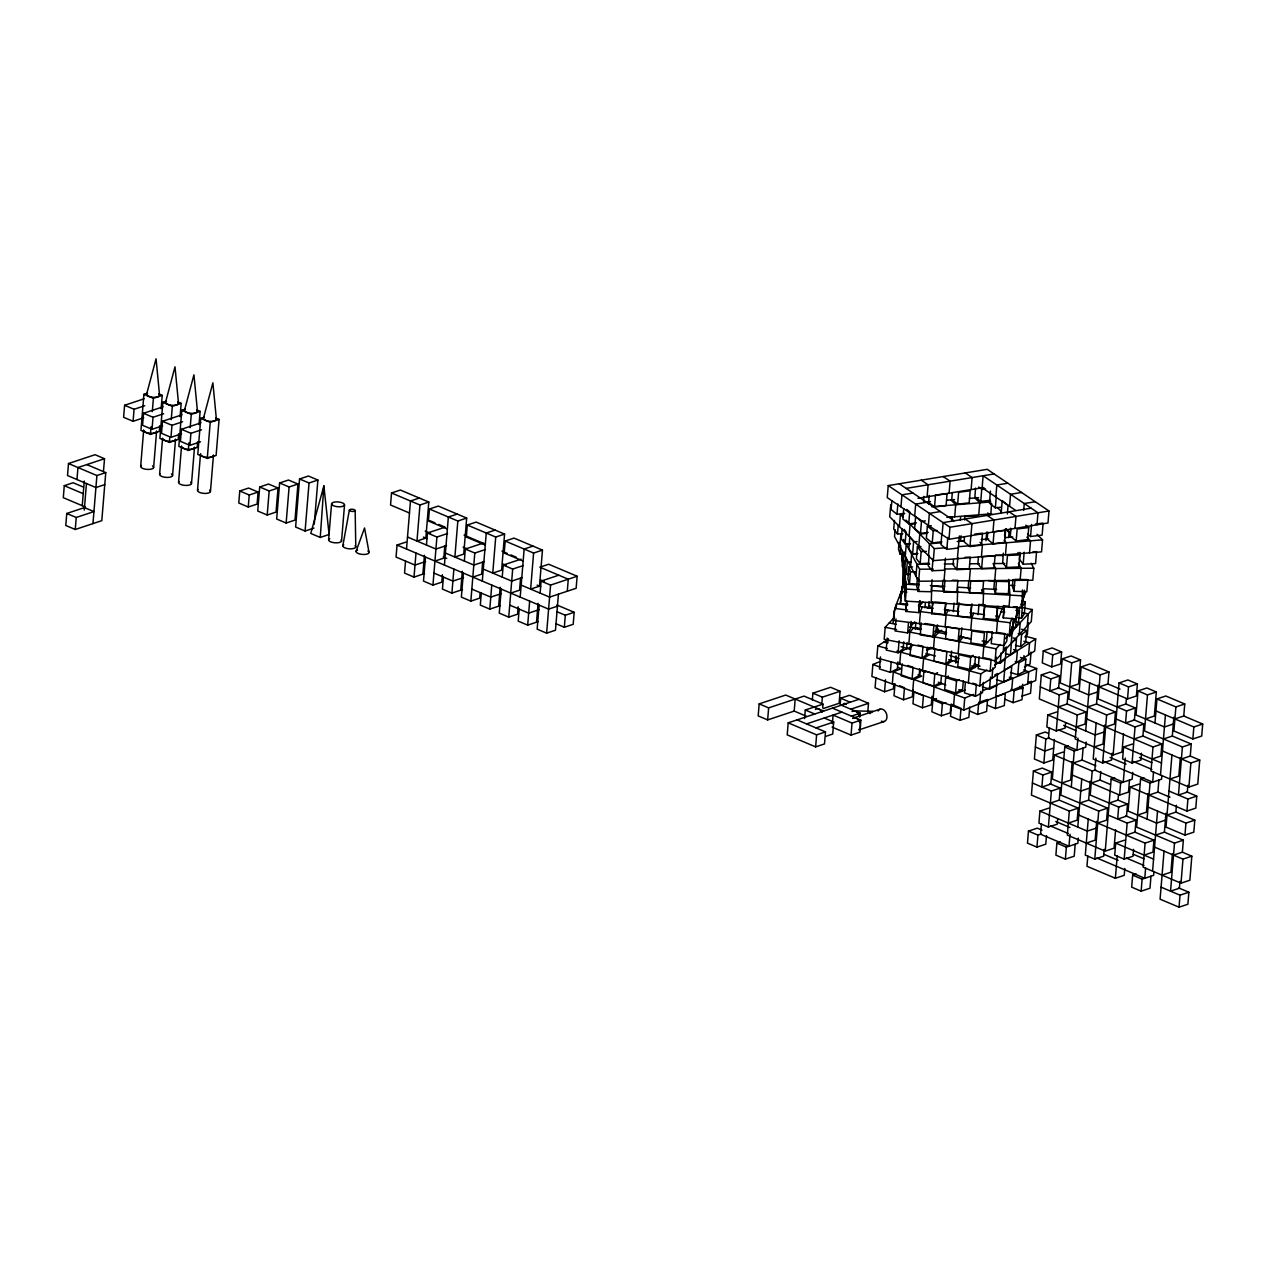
<?xml version="1.0" encoding="UTF-8"?>
<svg xmlns="http://www.w3.org/2000/svg" width="1266" height="1266" viewBox="0 0 1266 1266"><rect width="100%" height="100%" fill="white"/><g stroke="black" fill="none" stroke-linecap="round" stroke-linejoin="round"><path stroke-width="1.5" d="M320.251 537.449L323.89 485.907L310.771 533.445L320.251 537.449L329.097 534.505L323.89 485.907L323.147 493.661M83.477 487.109L73.143 482.742L64.281 485.685L63.3 497.696L85.408 507.033M103.527 470.715L104.524 458.703L95.045 454.7L68.491 463.53L67.509 475.541L95.915 487.552L104.777 484.609M66.766 513.474L76.245 517.477L93.937 511.591L84.474 507.587L66.766 513.474L65.785 525.485L75.248 529.489L101.802 520.658L105.758 472.598L86.816 464.59M76.973 479.545L77.97 467.534L104.524 458.703M75.248 529.489L76.245 517.477M82.243 505.704L84.268 481.033M84.268 510.119L86.452 483.549M92.956 523.602L96.912 475.541L105.758 472.598M144.087 398.806L124.606 405.278L123.609 417.289L133.088 421.293L143.707 417.764M133.088 421.293L134.069 409.282L144.704 405.753M147.457 393.156L143.913 394.327L140.953 430.377L150.432 434.38L159.279 431.437L159.753 425.74M163.029 406.813L143.549 413.286L142.567 425.297L152.031 429.316L162.649 425.772M140.668 466.394L143.644 430.345M150.432 434.38L151.05 426.784M152.3 411.608L153.392 398.331L162.238 395.388L161.146 408.665M152.031 429.316L153.028 417.289L163.646 413.76M153.629 467.502L156.588 431.453M177.826 402.192A6.504 2.437 4.7 0 1 171.78 405.294A6.504 2.437 4.7 0 1 166.447 401.227L162.855 402.335L159.896 438.384L169.375 442.388L178.221 439.444L178.696 433.747M181.972 414.821L162.491 421.293L161.51 433.32L170.973 437.324L181.608 433.779M159.611 474.402L162.586 438.368M169.375 442.388L169.834 436.691M171.242 419.616L172.334 406.339L181.18 403.395L180.089 416.672M170.973 437.324L171.97 425.297L182.589 421.768M172.572 475.51L175.531 439.46M185.342 409.171L181.798 410.342L178.838 446.392L188.317 450.395L197.164 447.452L197.638 441.755M200.914 422.828L181.434 429.301L180.452 441.328L189.916 445.331L200.55 441.787M178.569 482.409L181.529 446.376M188.317 450.395L188.935 442.799M190.185 427.623L191.277 414.346L200.123 411.403L199.031 424.68M189.916 445.331L190.913 433.304L201.531 429.775M191.514 483.517L194.489 447.468M215.711 418.207A6.504 2.437 4.7 0 1 209.665 421.309A6.504 2.437 4.7 0 1 204.348 417.242L200.756 418.35L197.781 454.399L207.26 458.403L216.106 455.459L219.081 419.41L215.916 418.081M197.512 490.417L200.471 454.383M207.26 458.403L210.219 422.353L219.081 419.41M210.457 491.525L213.432 455.475M239.765 491.002L238.783 503.013L248.263 507.017L257.109 504.074L258.09 492.063L248.627 488.059L239.765 491.002L249.244 495.006L258.09 492.063M248.263 507.017L249.244 495.006M259.704 486.983L257.726 511.021L267.205 515.025L276.051 512.081L278.029 488.043L268.55 484.039L259.704 486.983L269.167 490.986L278.029 488.043M267.205 515.025L269.167 490.986M279.628 482.979L276.668 519.028L286.148 523.032L294.994 520.089L297.953 484.039L288.49 480.036L279.628 482.979L289.107 486.983L297.953 484.039M286.148 523.032L289.107 486.983M314.253 524.251L317.893 480.036L308.413 476.032L299.567 478.975L295.611 527.036L305.09 531.04L313.936 528.096M305.09 531.04L309.046 482.979L317.893 480.036M328.606 539.838L331.581 503.789M341.567 540.93L344.526 504.881A6.504 2.437 4.7 0 0 335.031 501.969A6.504 2.437 4.7 0 0 334.604 506.163A6.504 2.437 4.7 0 0 344.526 504.881M428.794 502.048L419.948 505.007L416.973 541.041L425.835 538.097L428.794 502.048L400.373 490.037L391.526 492.98L390.545 505.007L409.488 513.015M405.895 542.101L397.049 545.045L396.052 557.072L415.011 565.079L425.629 561.55M405.531 561.075L404.55 573.087L414.014 577.09L424.632 573.561M406.513 549.048L410.469 500.988L419.331 498.044M414.014 577.09L415.992 553.068M422.876 574.147L424.426 555.268M425.471 557.072L423.493 581.094L432.956 585.098L441.818 582.154L442.42 574.764M426.452 545.045L427.433 533.033L445.141 527.147M466.679 518.079L457.833 521.022L454.874 557.056L463.72 554.112L466.679 518.079L438.273 506.068L429.411 509.011L428.43 521.022L447.373 529.03M432.956 585.098L436.912 537.037L447.531 533.508M444.777 546.105L443.796 558.132L434.934 561.075M443.416 577.09L442.435 589.101L451.899 593.105L462.533 589.576M444.413 565.079L448.354 517.019L457.216 514.075M451.899 593.105L453.877 569.083M460.761 590.162L462.312 571.283M463.356 573.087L461.378 597.109L470.841 601.113L479.703 598.169L480.162 592.63M464.337 561.06L465.334 549.048L483.026 543.161M504.58 534.094L495.718 537.037L492.759 573.087L501.605 570.143L504.58 534.094L476.158 522.083L467.296 525.026L466.315 537.037L485.258 545.045M470.841 601.113L474.797 553.052L485.416 549.523M482.663 562.12L481.681 574.147L472.819 577.09M481.302 593.105L480.32 605.116L489.8 609.12L500.418 605.591M482.299 581.094L486.255 533.033L495.101 530.09M489.8 609.12L491.762 585.098M498.646 606.177L500.197 587.297M501.241 589.101L499.263 613.124L508.742 617.128L517.588 614.184L518.19 606.794M502.222 577.09L503.219 565.063L520.927 559.176M542.465 550.109L533.603 553.052L530.644 589.101L539.49 586.158L542.465 550.109L514.043 538.097L505.197 541.041L504.2 553.052L523.143 561.06M508.742 617.128L512.683 569.067L523.317 565.538M520.548 578.151L519.566 590.162L510.72 593.105M519.202 609.12L518.205 621.131L527.685 625.135L538.303 621.606M520.184 597.109L524.14 549.048L532.986 546.105M527.685 625.135L529.663 601.113M536.531 622.192L538.082 603.312M539.126 605.116L537.148 629.155L546.627 633.158L555.473 630.215L558.448 594.165M540.123 593.105L541.104 581.094L558.812 575.191M546.627 633.158L550.583 585.098L577.138 576.252L576.141 588.279L549.586 597.109L521.165 585.098M564.335 627.271L565.316 615.244L574.178 612.301L573.182 624.312L564.335 627.271L555.727 623.616M567.295 591.222L568.276 579.211L539.87 567.184L548.716 564.24L577.138 576.252M823.612 711.065L785.727 695.05L759.173 703.88L758.176 715.907L767.655 719.911L794.209 711.081L806.268 716.176M767.655 719.911L768.636 707.884L804.052 696.11L822.995 704.118L822.71 707.552M859.028 699.291L788.196 722.839L787.215 734.866L815.636 746.877L824.482 743.933L825.479 731.922L797.058 719.895M794.209 711.081L795.19 699.054M804.59 718.597L805.287 710.004L822.995 704.118M812.345 700.035L812.899 693.167L830.607 687.28L840.086 691.283L839.089 703.295L823.153 708.596M815.636 746.877L816.617 734.866L825.479 731.922M821.808 704.038L822.378 697.17L840.086 691.283M832.379 723.661L833.091 715.068L852.034 723.092L860.88 720.148L859.899 732.159L851.037 735.103L832.094 727.095M824.229 718.012L833.708 722.031L832.712 734.043L825.638 736.401M840.133 705.099L840.703 698.231L849.549 695.287L868.492 703.295L867.796 711.888M851.037 735.103L852.034 723.092M859.978 716.619L860.263 713.185L841.32 705.178M880.867 661.184L872.875 664.476L871.894 676.487L963.758 710.084L1035.699 680.538L1036.68 668.527L1025.555 664.46M888.241 485.59L887.244 497.601L948.978 539.269L1047.995 523L1048.976 510.989L987.258 469.322L888.241 485.59L949.959 527.257L1048.976 510.989M888.495 639.156L877.829 645.945L876.832 657.972L979.805 685.919L1034.702 651.009L1035.683 638.982L1026.156 636.402M875.93 677.452L875.075 687.755L884.554 691.758L893.4 688.815L893.828 683.672M890.726 504.77L889.729 516.797L933.327 560.648L1041.554 551.865L1042.551 539.854L1037.012 534.284M891.834 500.94L891.122 509.518L897.008 514.297L904.699 513.363M880.471 656.927L879.49 668.939L890.346 672.373L897.42 668.78L897.99 661.912M894.556 617.159L885.171 627.319L884.19 639.346L995.123 660.805L1031.299 621.559L1032.281 609.547L1022.801 607.712M894.445 520.468L893.733 529.046L897.515 533.983L902.832 533.761M895.094 529.647L894.524 536.515L918.657 581.236L1032.819 580.208L1033.8 568.197L1031.125 563.228M897.008 514.297L897.847 503.995M887.165 638.048L886.184 650.059L898.116 652.813L903.196 648.683L903.75 641.815M887.846 642.479L888.115 639.045M884.554 691.758L885.535 679.747M897.515 533.983L898.227 525.406M899.414 526.545L900.411 514.518L903.845 514.249M900.965 506.859L901.946 494.848L912.96 493.044M899.066 542.244L898.496 549.096L900.063 554.065L903.75 554.16M893.1 623.109L894.097 611.098L896.043 608.06M903.244 586.459L894.761 608.44L893.764 620.451L1009.303 634.772L1020.206 606.525M899.889 546.453L900.87 534.442M890.346 672.373L891.201 662.071M900.063 554.065L900.775 545.488M902.136 528.634L901.297 538.936L905.063 543.874L910.381 543.636M903.718 508.758L902.88 519.06L908.751 523.839L916.457 522.905M896.296 607.158L896.581 603.724L907.58 605.085M896.012 618.916L895.03 630.943L907.659 632.937L910.586 628.379L911.156 621.511M901.693 553.479L905.348 601.128L1021.978 607.87L1022.437 589.972M902.342 550.441L901.629 559.018L903.196 563.987L904.193 551.96M892.308 683.957L893.29 671.93L901.281 668.654L897.578 667.293M902.294 566.741L902.848 559.873M899.936 597.742L900.205 594.308M907.769 604.278L900.363 603.613L902.057 586.759L905.744 587.092M905.063 543.874L906.06 531.862L904.161 529.378M901.06 598.771L902.057 586.759M903.164 576.568L904.161 564.541M901.756 593.944L903.433 577.106L902.595 587.408M905.253 556.391L906.234 544.38L909.858 544.348M895.015 683.751L894.018 695.762L903.497 699.766L912.343 696.822L912.913 689.97M903.133 584.291L904.589 569.051M904.114 576.03L904.541 570.871M898.116 652.813L899.097 640.802M908.751 523.839L909.732 511.812L906.804 509.438M904.035 586.395L905.032 574.368L908.735 574.59M909.099 536.293L910.096 524.266L915.255 523.855M906.329 573.909L907.326 561.882L905.76 556.929L904.763 568.94L906.329 573.909L910.017 573.989M904.921 596.207L905.902 584.196L918.863 584.955M899.715 664.175L900.712 652.164L906.804 648.287M905.348 601.128L906.345 589.117L903.797 560.616M912.564 566.931L908.893 566.851L907.896 578.863L909.463 583.816L918.657 584.053M920.002 600.923L918.752 612.617L905.807 611.431L906.646 601.144M906.915 601.461L905.807 611.431M902.199 663.795L901.218 675.807L912.09 679.241L919.163 675.648L919.717 668.78M910.618 566.329L911.599 554.318L917.027 554.271M914.685 516.117L915.666 504.105L926.665 502.301M909.463 583.816L910.444 571.805L908.893 566.851M912.628 553.748L913.609 541.737L909.827 536.8L908.846 548.811L912.628 553.748L917.945 553.511M907.659 632.937L908.497 622.635M906.583 649.426L907.136 642.574M903.497 699.766L904.478 687.755L899.746 685.761M908.83 644.109L909.827 632.098L913.846 627.73M920.936 546.516L917.391 546.675L916.394 558.686L920.176 563.623L929.038 563.243M915.967 576.267L916.964 564.256L929.64 564.145M910.381 649.505L910.665 646.071M918.8 546.026L919.781 534.015L926.649 533.461M911.029 643.555L910.048 655.566L921.965 658.32L927.044 654.19L927.614 647.322M920.493 533.366L921.474 521.355L915.603 516.591L914.622 528.602L920.493 533.366L928.2 532.448M923.531 501.558L923.943 496.399M917.391 577.882L916.679 586.459L918.246 591.428L931.111 591.744L932.108 579.717M918.657 581.236L919.638 569.225L903.56 539.411M920.176 563.623L921.157 551.612L917.391 546.675M918.246 591.428L919.227 579.401M915.286 629.392L915.856 622.524M912.09 679.241L913.071 667.229L907.643 665.505M927.108 496.81L928.105 484.799L921.237 480.162M918.752 612.617L919.733 600.59M912.723 691.41L913.704 679.399L921.695 676.123L917.992 674.762M929.212 495.386L928.643 502.254L934.514 507.017L946.082 505.625L947.063 493.613L935.511 495.006L934.514 507.017M931.206 525.659L927.361 526.134L926.364 538.145L932.235 542.908L941.872 541.753M919.448 623.632L920.429 611.62L922.249 606.905M928.389 525.374L929.386 513.363L940.385 511.559M920.509 623.537L920.081 628.68L914.97 627.509M921.268 622.919L920.287 634.931L932.915 636.925L935.843 632.367L936.413 625.515M928.484 555.774L929.466 543.763L941.493 542.782M924.94 607.775L925.351 602.616M929.117 555.521L928.263 565.823L932.045 570.76L944.452 570.222L945.433 558.195M919.796 674.794L920.208 669.651M921.965 658.32L922.961 646.309L917.85 645.122M932.235 542.908L933.232 530.897L927.361 526.134M922.597 670.394L923.594 658.367L929.687 654.49M929.102 601.698L928.674 606.841L932.472 607.585M932.045 570.76L933.026 558.749M933.327 560.648L934.308 548.637L905.934 520.089M922.439 707.773L923.42 695.762L913.957 691.758L912.96 703.769L922.439 707.773L931.285 704.83L931.998 696.253M931.27 602.632L931.823 585.699L944.784 586.443M945.892 603.265L944.642 614.96L931.697 613.788L932.678 601.777M932.662 605.528L932.947 602.094M932.915 636.925L933.897 624.913L924.876 623.489M941.809 534.299L940.955 544.602L946.826 549.365L958.394 547.972M942.11 534.632L943.107 522.621L1031.125 508.172M933.485 648.888L934.482 636.861L938.502 632.509M937.489 624.882L937.077 630.041L946.604 632.62M949.12 493.186L950.101 481.175L943.249 476.554M934.799 674.098L923.943 670.663L922.946 682.675L933.817 686.109L934.799 674.098L937.631 672.657M936.444 698.595L932.9 699.766L931.903 711.793L941.382 715.796L950.228 712.853L950.94 704.26M933.137 698.879L934.118 686.868L942.11 683.577M942.98 580.239L942.426 587.092L943.993 592.061L956.859 592.377L957.84 580.366L952.333 580.224M944.025 581.015L945.006 568.988L1033.8 568.197M946.826 549.365L947.823 537.354M943.993 592.061L944.974 580.05M952.333 492.585L951.763 499.453L957.634 504.232L969.186 502.824L970.183 490.812L958.631 492.205L957.634 504.232M948.978 539.269L949.959 527.257M952.143 520.468L952.428 517.05L947.11 517.272M944.642 614.96L945.623 602.948L934.53 601.936M945.116 626.812L946.098 614.801L947.918 610.085M941.445 675.648L940.891 682.516L933.817 686.109M954.706 516.781L955.688 504.77L950.845 499.896M945.465 634.962L945.749 631.528M953.488 559.588L953.076 564.731L956.843 569.668L969.25 569.13L970.231 557.103L964.929 557.341M941.382 715.796L942.363 703.769L945.908 702.598M945.829 663.843L946.81 651.816L934.894 649.062L933.897 661.074L945.829 663.843L950.908 659.697L951.605 651.12M945.48 676.598L946.462 664.587L952.57 660.71M948.503 676.091L945.67 677.516L944.673 689.543L955.545 692.977L962.619 689.369L963.331 680.792M960.34 520.136L960.625 516.702M957.381 558.702L959.375 535.961M953.33 611.62L954.026 603.027M956.843 569.668L957.84 557.657M961.052 535.771L960.625 540.914L964.534 540.883L957.223 541.516M957.191 604.119L957.729 587.202L970.69 587.946M964.55 519.93L964.834 516.496L977.225 515.942M957.587 616.131L958.568 604.119L971.528 605.306L970.531 617.317L957.587 616.131L958.979 602.727M964.502 536.657L964.075 541.801L969.946 546.58L981.498 545.171L982.495 533.16L974.788 534.094M955.339 661.311L955.767 656.152M955.798 663.067L956.352 656.199M958.172 640.913L959.153 628.901L946.525 626.907L945.544 638.919L958.172 640.913L961.1 636.371L961.812 627.778M971.117 489.578L972.114 477.567L965.246 472.93M953.551 706.349L954.532 694.338L965.198 689.954M958.14 653.652L959.122 641.64L963.141 637.273M955.545 692.977L956.526 680.95L959.359 679.525M969.946 546.58L971.956 523.633L965.103 519.013M975.58 488.075L974.883 496.668L980.754 501.431L990.392 500.276M968.727 580.872L968.158 587.74L969.724 592.694L982.59 593.01L983.587 580.999L970.721 580.683L969.724 592.694M969.392 580.778L970.389 568.766M960.024 720.322L961.005 708.311L951.526 704.307L950.544 716.319L960.024 720.322L968.87 717.379L969.709 707.077M978.76 514.835L979.742 502.824L974.899 497.949M965.357 682.596L964.518 692.882L975.374 696.316L982.448 692.724L983.302 682.421M971.94 603.898L970.531 617.317M980.754 501.431L981.736 489.42L978.808 487.03M963.758 710.084L964.739 698.057L973.617 694.417M970.785 629.993L971.782 617.982L973.601 613.266M978.444 556.771L977.874 563.639L981.656 568.576L994.047 568.023L995.044 556.011L982.638 556.565L981.656 568.576M968.363 682.817L969.345 670.806L978.491 664.982M970.674 657.339L958.742 654.569L957.761 666.596L969.677 669.35L970.674 657.339L973.206 655.266M981.419 556.755L982.416 544.728L979.995 542.291M978.112 614.675L978.966 604.373L984.647 605.465M975.469 656.627L974.757 665.22L969.677 669.35M975.026 667.641L975.311 664.207L980.042 666.201M985.992 540.693L986.705 532.1M990.455 491.097L989.474 503.124L995.345 507.888L1001.121 507.191M987.749 532.147L987.195 539.015L993.066 543.779L1004.618 542.386L1005.615 530.375L994.047 531.767L993.066 543.779M975.374 696.316L976.371 684.305L972.747 683.165M983.096 605.623L983.65 588.706L996.611 589.45M990.787 513.854L991.626 503.567M979.172 656.643L978.191 668.654L990.123 671.407L995.203 667.277L996.041 656.975M983.476 618.488L984.473 606.477L997.418 607.648L996.421 619.66L983.476 618.488L984.885 605.085M979.805 685.919L980.786 673.908L986.894 670.03M977.716 714.435L978.713 702.424L987.559 699.481L986.578 711.492L977.716 714.435L969.835 711.096M983.429 644.9L984.426 632.889L971.782 630.895L970.8 642.906L983.429 644.9L986.356 640.359L987.069 631.781M992.987 532.036L993.968 520.025L987.116 515.389M995.836 497.032L996.833 485.02L1007.831 483.216M982.796 658.415L983.777 646.404L991.816 637.684M995.345 507.888L996.326 495.876M979.742 703.516L980.723 691.505M994.601 579.796L993.905 588.374L995.472 593.327L1008.337 593.659L1009.318 581.632L996.453 581.316L995.472 593.327M994.76 580.556L995.756 568.529L993.066 563.56L1004.777 563.465M1001.216 512.651L1002.197 500.64L1008.068 505.419L1007.372 513.996M992.196 631.607L991.215 643.634L1003.843 645.628L1006.771 641.071L1007.34 634.203M990.123 671.407L991.104 659.396L984.283 657.829M982.289 686.852L989.521 689.131L990.518 677.12M997.83 606.256L996.421 619.66M992.006 678.165L992.845 667.862M996.469 633.174L997.45 621.163L1003.511 605.465M1004.571 536.056L1005.141 529.188M1003.305 553.179L1002.688 562.547L1006.454 567.485L1018.861 566.931L1019.842 554.919L1017.959 552.451M995.123 660.805L996.105 648.793L1000.124 644.426M1005.473 554.793L1006.47 542.782L1004.049 540.345M1009.556 506.289L1010.553 494.278L1021.551 492.474M1008.638 537.559L1009.049 532.416L1006.217 528.713M995.725 696.949L996.722 684.938M1006.454 567.485L1007.451 555.473L1019.842 554.919M995.424 708.549L996.421 696.537L1005.267 693.594L1004.286 705.605L995.424 708.549L987.527 705.209M1017.453 607.316L1016.187 619.011L1003.242 617.84L1004.239 605.828L1007.926 606.161M1010.585 528.207L1010.157 533.35L1006.011 529.172M1004.508 606.145L1003.242 617.84M1010.869 529.346L1010.3 536.214L1016.171 540.993L1027.739 539.585L1028.72 527.574L1025.792 525.184M995.155 661.96L1000.282 663.147L1001.121 652.845M1003.163 652.085L1004.824 633.617L997.608 632.478M1014.984 528.428L1015.981 516.417L1009.113 511.78M1009.018 607.126L1009.999 595.115L1008.606 579.385M1004.207 670.394L1005.188 658.383M1003.669 681.947L1004.666 669.936L1011.74 666.327L1010.743 678.354L1003.669 681.947L996.437 679.652M1012.99 579.511L1012.42 586.38L1013.987 591.333L1026.853 591.649L1027.85 579.638L1014.984 579.322L1013.987 591.333M1016.171 540.993L1017.168 528.966L1028.72 527.574M1009.303 634.772L1010.284 622.761L1012.104 618.045M1010.268 629.661L1009.698 636.529L1012.626 631.971L1013.623 619.96M1011.202 643.365L1012.183 631.354M1005.315 653.683L1010.426 654.87L1011.423 642.859L1016.503 638.713L1013.085 637.937M1012.942 625.357L1013.496 618.488M1019.969 552.387L1019.399 559.255L1023.181 564.193L1035.572 563.639L1036.569 551.628L1033.024 551.786M1023.703 510.404L1024.257 503.536L1035.272 501.732M1011.961 626.844L1015.569 627.414L1017.184 607L1013.48 606.667M1020.127 580.319L1021.124 568.307L1018.434 563.338M1011.708 690.381L1012.705 678.37L1009.303 677.136M1016.503 638.713L1015.506 650.74L1010.426 654.87M1023.181 564.193L1024.162 552.182M1015.87 610.275L1019.478 610.861L1018.497 622.872L1015.569 627.414M1013.132 702.662L1014.113 690.65L1022.975 687.707L1021.978 699.718L1013.132 702.662L1005.236 699.323M1016.392 662.64L1017.389 650.629L1013.575 649.585M1019.241 634.646L1020.222 622.635L1016.709 621.954M1017.817 617.745L1021.425 618.314L1022.406 606.303L1025.349 601.746L1021.741 601.176M1022.722 602.505L1023.419 593.928M1023.846 597.109L1024.416 590.241M1017.817 674.762L1018.813 662.735L1025.887 659.143L1024.89 671.154L1017.817 674.762L1010.569 672.468M1015.474 645.423L1020.586 646.594L1021.583 634.582L1026.663 630.452L1021.551 629.265M1025.349 601.746L1024.352 613.773L1021.425 618.314M1035.414 524.029L1043.121 523.095L1042.14 535.107L1030.571 536.515L1031.568 524.488M1029.527 552.846L1030.524 540.835L1026.884 537.18M1023.703 659.064L1023.988 655.63M1026.663 630.452L1025.666 642.463L1020.586 646.594M1022.248 689.384L1022.659 684.226M1027.28 625.926L1028.261 613.915L1022.58 612.807M1028.308 622.872L1027.327 634.883L1024.78 636.956M1036.996 524.804L1037.978 512.793L983.112 475.763L982.131 487.774L1015.648 510.404M1028.593 654.886L1029.59 642.859L1023.862 641.308M1027.707 683.83L1028.688 671.803L1023.593 669.936M1031.062 652.037L1030.065 664.049L1024.416 666.929M1042.06 830.164L1037.313 828.154L1028.467 831.097L1027.47 843.124L1036.949 847.128L1045.795 844.185L1046.507 835.592M1051.73 772.086L1042.883 775.029L1041.886 787.041L1050.748 784.097L1051.73 772.086L1042.25 768.082L1033.404 771.026L1031.426 795.064L1069.311 811.079L1078.173 808.135L1077.176 820.146L1068.33 823.09M1048.375 733.378L1045.225 732.033L1036.363 734.976L1034.385 759.014L1043.864 763.018L1052.711 760.075L1054.404 739.471M1059.626 675.965L1050.78 678.908L1049.799 690.92L1058.645 687.976L1059.626 675.965L1050.163 671.961L1041.301 674.905L1039.339 698.943L1077.224 714.958L1086.07 712.014L1085.089 724.025L1076.227 726.969M1043.279 650.882L1042.298 662.893L1051.761 666.897L1060.623 663.954L1061.604 651.943L1052.141 647.939L1043.279 650.882L1052.758 654.886L1061.604 651.943M1036.949 847.128L1037.93 835.101L1041.475 833.93M1048.77 808.135L1039.908 811.079L1038.927 823.09L1048.39 827.094L1057.252 824.15L1057.68 819.007M1043.864 763.018L1045.843 738.98L1049.387 737.809M1056.667 712.014L1047.821 714.958L1046.824 726.969L1056.303 730.973L1065.149 728.029L1065.576 722.886M1051.761 666.897L1052.758 654.886M1041.443 823.929L1040.589 834.231L1069.01 846.242L1069.992 834.231M1049.34 727.808L1048.501 738.11L1076.907 750.121L1077.904 738.11M1048.39 827.094L1051.366 791.06L1060.212 788.101L1059.231 800.128L1050.369 803.071M1063.171 752.067L1054.325 755.011L1052.347 779.033L1080.768 791.044L1089.615 788.101M1056.303 730.973L1059.262 694.923L1068.108 691.98L1067.127 704.007L1058.281 706.95M1069.723 686.916L1078.569 683.972L1080.547 659.95L1071.083 655.946L1062.221 658.89L1060.243 682.912L1088.665 694.923L1097.527 691.98M1060.417 841.937L1056.888 843.124L1055.891 855.136L1065.371 859.139L1074.217 856.196L1075.198 844.185M1068.33 745.816L1064.785 747.003L1060.829 795.064L1098.714 811.079L1107.576 808.135L1106.579 820.146L1097.733 823.09M1080.547 659.95L1071.701 662.893L1068.741 698.943L1106.626 714.958L1115.473 712.014L1114.491 724.025L1105.629 726.969M1072.191 761.61L1070.672 780.093L1061.826 783.037M1065.371 859.139L1066.352 847.128L1077.857 843.298L1078.284 838.139M1069.311 811.079L1067.349 835.101L1105.234 851.132L1114.08 848.173L1115.599 829.689M1071.289 787.041L1074.248 751.007L1085.769 747.177L1086.181 742.018M1077.224 714.958L1075.245 738.98L1113.13 754.995L1121.977 752.051L1123.512 733.568M1079.202 690.92L1081.164 666.897L1090.026 663.954L1108.969 671.961L1107.987 683.972L1099.125 686.916M1073.267 763.018L1082.113 760.075L1083.11 748.064M1077.793 827.094L1081.75 779.033M1085.706 730.973L1089.662 682.912M1079.771 803.071L1088.633 800.128L1090.184 781.233M1087.684 706.95L1096.53 704.007L1098.081 685.112M1088.254 819.086L1085.294 855.136L1094.774 859.139L1103.62 856.196L1104.189 849.328M1095.755 769.855L1092.21 771.026L1090.232 795.048L1118.653 807.075L1127.5 804.132L1126.518 816.143L1117.672 819.086L1118.653 807.075M1096.166 722.965L1093.207 759.014L1102.67 763.018L1111.532 760.075L1112.086 753.207M1108.969 671.961L1100.122 674.905L1098.144 698.927L1126.55 710.954L1135.412 707.995L1134.415 720.022L1125.569 722.965L1126.55 710.954M1087.811 855.958L1086.972 866.26L1115.378 878.272L1124.24 875.328L1124.794 868.46M1095.85 758.128L1094.868 770.139L1123.29 782.151L1125.252 758.128M1096.688 821.286L1095.137 840.165L1086.291 843.109M1091.229 783.037L1100.075 780.093L1100.787 771.516M1104.585 725.165L1103.034 744.044L1094.188 746.987M1094.774 859.139L1098.714 811.079M1102.67 763.018L1106.626 714.958M1105.234 851.132L1111.152 779.033L1114.697 777.862M1113.13 754.995L1119.065 682.912L1127.911 679.969L1137.39 683.972L1136.393 695.984L1127.547 698.927L1080.183 678.908M1109.174 803.055L1118.036 800.112L1118.464 794.969M1117.087 706.934L1125.933 703.991L1126.36 698.848M1124.54 840.165L1115.694 843.109L1114.697 855.136L1124.176 859.139L1133.023 856.196L1133.592 849.328M1072.286 775.029L1119.635 795.048L1120.632 783.037L1132.136 779.207L1132.706 772.339M1132.437 744.044L1123.591 746.987L1122.61 759.014L1132.073 763.018L1140.935 760.075L1141.489 753.207M1127.547 698.927L1128.528 686.916L1137.39 683.972M1115.378 878.272L1117.213 855.958M1129.478 780.093L1128.497 792.105L1119.635 795.048M1124.176 859.139L1127.136 823.09L1135.982 820.146L1135.001 832.158L1126.154 835.101M1138.957 784.097L1130.095 787.041L1128.117 811.079L1156.538 823.09L1165.4 820.146M1132.073 763.018L1135.032 726.969L1143.894 724.025L1142.897 736.037L1134.051 738.98M1145.493 718.961L1154.355 716.018L1156.333 691.98L1146.854 687.976L1138.007 690.92L1136.029 714.958L1164.451 726.969L1173.297 724.025M1136.203 873.967L1132.659 875.154L1131.677 887.165L1141.141 891.169L1149.987 888.226L1150.984 876.214M1144.1 777.846L1140.555 779.033L1136.615 827.094L1174.5 843.109L1183.346 840.165L1182.365 852.176L1173.503 855.12M1156.333 691.98L1147.471 694.923L1144.511 730.973L1182.397 746.987L1191.259 744.044L1190.262 756.055L1181.415 758.999M1147.961 793.655L1146.442 812.139L1137.596 815.082M1141.141 891.169L1142.122 879.158L1153.642 875.328L1153.927 871.894M1144.1 855.12L1152.962 852.176L1153.943 840.165L1145.097 843.109L1143.119 867.147L1181.004 883.162L1189.866 880.218L1191.828 856.18L1182.365 852.176M1147.075 819.086L1150.034 783.037L1161.539 779.207L1161.824 775.773M1152.013 758.999L1160.859 756.055L1161.856 744.044L1152.994 746.987L1151.016 771.026L1188.901 787.041L1197.763 784.097L1199.741 760.059L1190.262 756.055M1154.972 722.965L1156.95 698.927L1165.796 695.984L1184.739 703.991L1183.757 716.002L1174.895 718.946M1145.635 867.97L1144.781 878.272L1096.831 858M1153.532 771.849L1152.693 782.151L1102.955 761.135M1149.037 795.048L1157.899 792.105L1158.881 780.093M1152.582 871.15L1157.535 811.063M1160.495 775.029L1165.432 714.942M1155.557 835.101L1164.403 832.158L1165.954 813.278M1163.454 738.98L1172.316 736.037L1173.867 717.157M1164.04 851.116L1160.083 899.177L1179.026 907.184L1187.888 904.24L1188.869 892.229L1178.535 887.862M1171.936 754.995L1166.018 827.094L1184.96 835.101L1193.806 832.158L1194.803 820.146L1175.861 812.123L1166.999 815.067M1184.739 703.991L1175.892 706.934L1173.914 730.973L1192.857 738.98L1201.719 736.037L1202.7 724.025L1183.757 716.002M1172.427 853.727L1170.908 872.211L1162.061 875.154M1175.861 812.123L1176.415 805.271M1180.339 757.606L1178.82 776.09L1169.958 779.033M1174.5 843.109L1170.544 891.169L1179.406 888.226L1179.959 881.358M1182.397 746.987L1178.456 795.048L1187.302 792.105L1187.872 785.236M1179.026 907.184L1180.023 895.173L1188.869 892.229M1181.004 883.162L1182.982 859.123L1191.828 856.18M1184.96 835.101L1185.941 823.09L1194.803 820.146M1186.938 811.063L1187.919 799.052L1196.766 796.108L1195.784 808.119L1186.938 811.063L1130.095 787.041M1188.901 787.041L1190.879 763.002L1199.741 760.059M1192.857 738.98L1193.854 726.969L1202.7 724.025M900.363 603.613L900.822 600.385M931.697 613.788L932.393 608.962M342.833 545.773L349.369 510.071M146.603 394.248L156.05 358.816L159.563 395.229M165.561 402.256L174.993 366.824L178.506 403.237M184.504 410.263L193.935 374.831L197.449 411.244M203.446 418.271L212.878 382.838L216.391 419.252M356.11 551.264L364.529 527.969L369.023 552.245M1020.823 604.958L1025.666 592.393M918.436 605.385L920.382 602.347M1016.551 615.403L1019.478 610.861M918.942 606.461L922.961 602.094M909.906 627.192L913.925 622.825M927.329 608.297L930.019 605.385M1005.489 638.618L1032.281 609.547M910.919 624.945L914.717 621.843M1003.796 649.062L1006.343 646.989L1005.346 659L1000.282 663.147M869.789 713.613L872.733 711.318L854.139 710.875M908.102 648.461L912.675 645.549M935.542 631.006L938.597 629.06M994.506 665.172L1035.683 638.982M941.793 630.246L938.961 631.687L935.337 630.547M896.945 664.555L899.778 663.115M926.649 649.458L930.89 647.29M994.76 674.968L997.592 673.528L996.595 685.539L989.521 689.131M926.601 650.328L933.707 647.417M982.511 690.777L1036.68 668.527M446.55 545.519L435.931 549.048L407.51 537.037M484.435 561.534L473.816 565.063L445.395 553.052M463.514 577.565L452.896 581.094L433.953 573.087M522.32 577.549L511.701 581.094L483.28 569.083M501.399 593.58L490.781 597.109L471.838 589.101M539.284 609.595L528.666 613.124L509.723 605.116M557.451 606.177L548.605 609.12L397.049 545.045M806.521 723.915L841.937 712.125M850.784 709.182L868.492 703.295M816 727.918L833.708 722.031M851.417 716.129L860.263 713.185M853.506 718.012L880.06 709.182M859.567 729.691L884.348 721.446M1027.976 682.469L1031.521 681.282L1030.524 693.293L1021.678 696.237M1053.708 748.064L1044.846 751.007L1035.382 747.003M1104.031 732.033L1095.169 734.976L1047.821 714.958M1096.119 828.154L1087.272 831.097L1039.908 811.079M906.092 488.407L994.111 473.943M917.945 498.313L983.967 487.473M981.736 489.42L985.597 488.945M921.474 521.355L925.335 520.896M933.232 530.897L937.077 530.438M930.494 501.558L926.791 501.858L929.212 504.279M947.158 500.197L954.548 499.595M969.36 498.393L978.602 497.649M931.649 506.716L990.851 501.922M947.3 517.383L991.705 513.79M981.277 539.553L988.667 538.968M1005.331 537.607L1012.721 537.006M934.308 548.637L947.269 547.592M958.362 546.69L1042.551 539.854M913.609 541.737L917.154 541.579M921.157 551.612L926.475 551.375M944.278 564.003L954.042 563.924M969.645 563.781L979.409 563.687M919.638 569.225L933.295 569.099M907.326 561.882L910.998 561.977M910.444 571.805L915.967 571.947M995.393 555.157L1002.799 555.6M1009.129 585.288L1014.683 585.604M906.345 589.117L919.306 589.861M932.267 590.605L1022.96 595.859M902.737 581.933L906.44 582.265M901.36 591.586L906.899 592.092M988.16 580.54L995.503 581.458M930.32 585.509L941.334 586.87M1001.09 611.747L1004.761 612.206M918.578 606.446L933.248 608.266M944.262 609.642L958.932 611.462M969.93 612.823L984.6 614.643M995.598 616.004L999.27 616.463M894.761 608.44L907.595 610.022M920.429 611.62L1010.284 622.761M981.609 604.499L985.233 605.069M996.025 607.664L1003.622 609.136M945.734 610.149L949.532 610.877M889.191 622.967L896.233 624.328M910.048 627.002L921.426 629.202M934.704 631.766L946.082 633.981M959.359 636.545L970.737 638.744M982.115 640.944L987.797 642.052M885.171 627.319L896.55 629.534M909.827 632.098L996.105 648.793M926.111 607.221L931.222 608.392M1018.165 633.791L1021.583 634.582M987.638 631.481L993.351 633.032M959.96 636.244L969.487 638.839M914.036 628.11L919.765 629.661M883.921 642.068L887.735 643.112M901.091 646.736L910.618 649.316M925.873 653.462L935.4 656.041M948.756 659.665L958.283 662.26M971.639 665.884L975.453 666.913M877.829 645.945L887.355 648.54M896.898 651.135L980.786 673.908M1020.443 657.434L1025.887 659.143M1015.19 661.596L1018.813 662.735M945.67 677.516L956.526 680.95M949.753 655.329L959.027 658.716M973.886 664.144L979.441 666.185M938.407 682.232L945.829 684.938M958.821 689.685L962.524 691.046M872.875 664.476L880.297 667.182M893.29 671.93L964.739 698.057M1062.221 658.89L1071.701 662.893M1081.164 666.897L1100.122 674.905M1119.065 682.912L1128.528 686.916M1138.007 690.92L1147.471 694.923M1156.95 698.927L1175.892 706.934M1107.987 683.972L1120.03 689.068M1155.953 710.938L1193.854 726.969M1125.933 703.991L1135.412 707.995M1041.301 674.905L1050.78 678.908M1057.775 687.612L1068.108 691.98M1096.53 704.007L1115.473 712.014M1133.561 719.658L1143.894 724.025M1172.316 736.037L1191.259 744.044M1040.32 686.916L1059.262 694.923M1116.09 718.961L1135.032 726.969M1067.127 704.007L1086.07 712.014M1142.897 736.037L1161.856 744.044M1019.81 686.362L1022.975 687.707M1086.687 718.961L1152.994 746.987M1162.473 750.991L1190.879 763.002M1010.964 689.305L1014.113 690.65M1123.591 746.987L1161.476 763.002M1063.662 725.402L1076.1 730.656M1139.447 757.432L1151.87 762.686M919.037 669.572L925.351 672.23M1058.36 729.849L1076.116 737.35M1132.358 761.119L1151.902 769.38M1110.029 757.432L1126.028 764.189M1186.448 791.741L1196.766 796.108M1036.363 734.976L1045.843 738.98M1064.785 747.003L1074.248 751.007M1140.555 779.033L1150.034 783.037M1168.977 791.044L1187.919 799.052M1082.113 760.075L1095.897 765.898M1157.899 792.105L1169.958 797.2M932.9 699.766L942.363 703.769M1054.325 755.011L1092.21 771.026M1111.152 779.033L1120.632 783.037M1100.075 780.093L1110.409 784.461M1148.056 807.059L1185.941 823.09M159.089 394.058L162.238 395.388M178.031 402.066L181.18 403.395M196.974 410.073L200.123 411.403M391.526 492.98L419.948 505.007M429.411 509.011L457.833 521.022M467.296 525.026L495.718 537.037M505.197 541.041L533.603 553.052M1118.036 800.112L1127.5 804.132M143.913 394.327L153.392 398.331M162.855 402.335L172.334 406.339M181.798 410.342L191.277 414.346M200.756 418.35L210.219 422.353M1033.404 771.026L1042.883 775.029M429.76 520.643L435.077 522.89M438.637 524.393L443.955 526.64M464.084 535.154L485.4 544.158M501.985 551.169L507.302 553.432M510.863 554.919L516.18 557.182M1049.878 783.733L1060.212 788.101M1088.633 800.128L1107.576 808.135M1125.664 815.779L1135.982 820.146M1164.403 832.158L1183.346 840.165M840.703 698.231L850.166 702.234M1032.423 783.037L1051.366 791.06M1108.193 815.082L1127.136 823.09M812.899 693.167L822.378 697.17M425.218 531.15L430.535 533.413M463.103 547.165L466.648 548.669M502.57 563.861L506.321 565.443M540.455 579.875L544.206 581.458M124.606 405.278L134.069 409.282M143.549 413.286L153.028 417.289M162.491 421.293L171.97 425.297M181.434 429.301L190.913 433.304M299.567 478.975L309.046 482.979M427.433 533.033L436.912 537.037M465.334 549.048L474.797 553.052M503.219 565.063L512.683 569.067M541.104 581.094L550.583 585.098M1059.231 800.128L1078.173 808.135M1135.001 832.158L1153.943 840.165M832.458 708.121L860.88 720.148M423.461 537.101L427.022 538.604M537.132 585.145L540.677 586.649M1078.79 815.082L1145.097 843.109M1154.56 847.112L1182.982 859.123M443.29 556.977L446.724 558.433M556.945 605.021L574.178 612.301M805.287 710.004L814.766 714.008M1115.694 843.109L1153.579 859.123M1055.765 821.523L1069.976 827.521M1133.307 854.297L1143.973 858.807M556.708 611.605L565.316 615.244M1050.463 825.97L1068.219 833.471M1126.234 858L1144.005 865.501M759.173 703.88L768.636 707.884M1103.905 854.313L1118.115 860.31M788.196 722.839L816.617 734.866M1028.467 831.097L1037.93 835.101M1056.888 843.124L1066.352 847.128M1132.659 875.154L1142.122 879.158M1161.08 887.165L1180.023 895.173M68.491 463.53L96.912 475.541M64.281 485.685L83.24 493.693M899.24 483.77L954.105 520.817M1027.644 534.125L1030.571 536.515M997.307 507.413L1001.453 511.591M900.411 514.518L903.18 517.303M987.749 512.936L989.632 515.404M981.546 589.703L982.59 593.01M1021.63 603.945L1021.978 607.87M355.16 510.594A2.912 1.092 4.7 0 1 350.714 511.163A2.912 1.092 4.7 0 1 350.904 509.28A2.912 1.092 4.7 0 1 355.16 510.594L355.778 546.77M209.57 490.132A6.504 2.437 4.7 0 1 204.206 493.424A6.504 2.437 4.7 0 1 198.192 489.467M213.4 455.127A6.504 2.437 4.7 0 1 206.469 457.327A6.504 2.437 4.7 0 1 200.677 453.877M190.628 482.124A6.504 2.437 4.7 0 1 185.485 485.432A6.504 2.437 4.7 0 1 179.06 481.602M194.489 447.294A6.504 2.437 4.7 0 1 187.764 449.335A6.504 2.437 4.7 0 1 181.56 446.202M171.432 473.943A6.504 2.437 4.7 0 1 166.78 477.44A6.504 2.437 4.7 0 1 160.117 473.595M175.531 439.286A6.504 2.437 4.7 0 1 169.28 441.375A6.504 2.437 4.7 0 1 162.586 438.542M152.49 465.935A6.504 2.437 4.7 0 1 151.667 469.021A6.504 2.437 4.7 0 1 143.327 468.642A6.504 2.437 4.7 0 1 141.365 465.445M156.557 431.105A6.504 2.437 4.7 0 1 150.1 433.336A6.504 2.437 4.7 0 1 143.675 430.187M158.883 394.185A6.504 2.437 4.7 0 1 152.838 397.287A6.504 2.437 4.7 0 1 147.505 393.22M196.768 410.2A6.504 2.437 4.7 0 1 190.723 413.302A6.504 2.437 4.7 0 1 185.406 409.235M367.884 550.979A6.504 2.437 4.7 0 1 366.729 554.16A6.504 2.437 4.7 0 1 358.025 553.416A6.504 2.437 4.7 0 1 357.518 550.109M355.097 545.709A6.504 2.437 4.7 0 1 349.052 548.811A6.504 2.437 4.7 0 1 343.735 544.744M341.076 539.87A6.504 2.437 4.7 0 1 334.382 542.766A6.504 2.437 4.7 0 1 329.777 538.604M852.651 718.487A6.504 4.526 71.6 0 1 859.345 721.319A6.504 4.526 71.6 0 1 858.649 729.817M878.113 711.001A6.504 4.526 71.6 0 1 884.127 710.194A6.504 4.526 71.6 0 1 886.77 718.423A6.504 4.526 71.6 0 1 881.373 721.161M852.034 711.539A6.504 4.526 71.6 0 1 859.646 716.967M815.383 709.419A6.504 4.526 71.6 0 1 822.077 712.252M843.029 704.466A2.912 2.026 71.6 0 1 846.274 704.466"/></g></svg>
